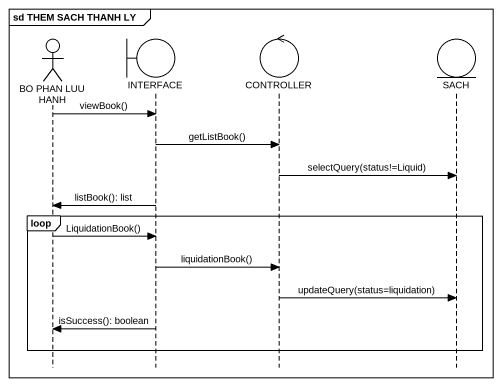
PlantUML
@startuml
mainframe sd THEM SACH THANH LY
hide footbox
actor "BO PHAN LUU HANH" as BO_PHAN_LUU_HANH
boundary "INTERFACE" as INTERFACE_
control CONTROLLER
entity SACH

BO_PHAN_LUU_HANH -> INTERFACE_ : viewBook()
INTERFACE_ -> CONTROLLER : getListBook()
CONTROLLER -> SACH : selectQuery(status!=Liquid)
INTERFACE_ -> BO_PHAN_LUU_HANH : listBook(): list
loop
  BO_PHAN_LUU_HANH -> INTERFACE_ : LiquidationBook()
  INTERFACE_ -> CONTROLLER : liquidationBook()
  CONTROLLER -> SACH : updateQuery(status=liquidation)
  INTERFACE_ -> BO_PHAN_LUU_HANH : isSuccess(): boolean
end
@enduml
